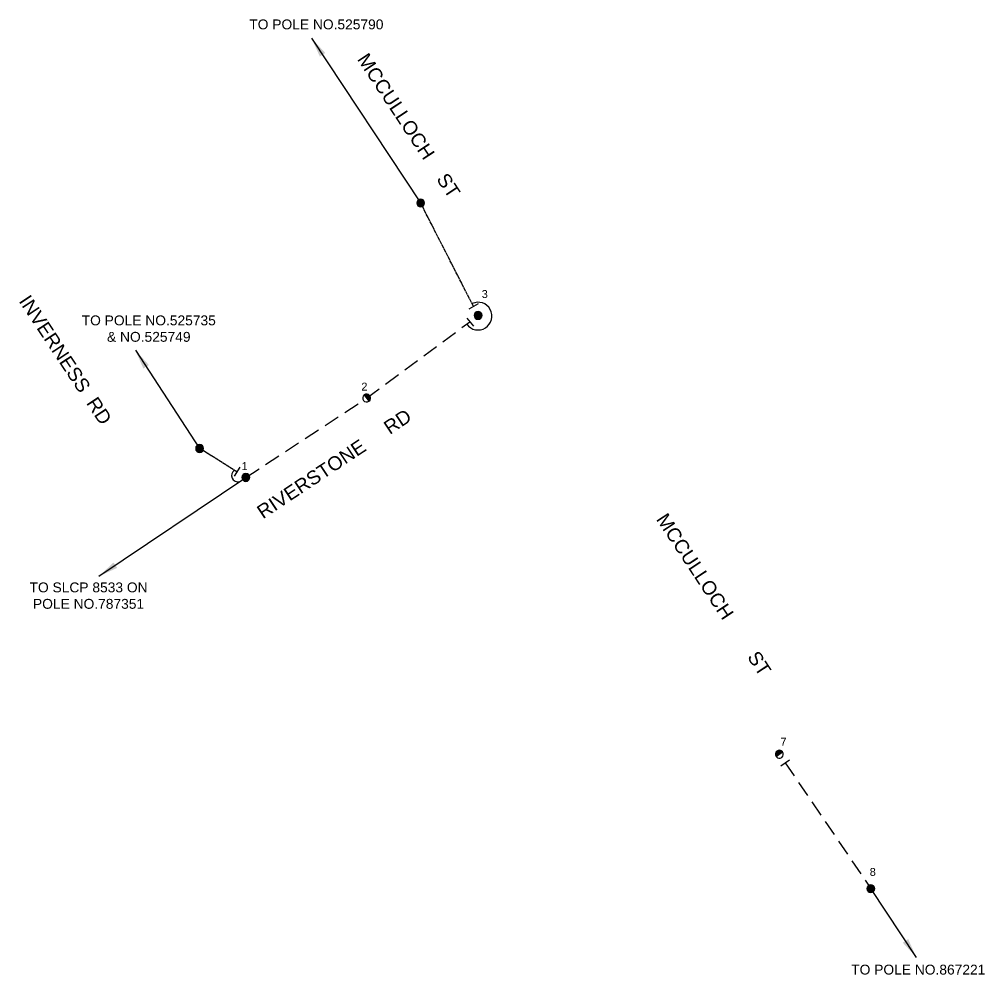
# Model space of a CAD drawing. Header units: metres. Extents: x 302064 to 305578, y 6265466 to 6271990.
# Drawn here: x 303014.3 to 303258.8, y 6266994.5 to 6267236.5 of the extents above; entities that cross this region are included whole.
import ezdxf
from ezdxf.enums import TextEntityAlignment as Align

# ---------------------------------------------------------------- set-up
doc = ezdxf.new("R2010")
doc.units = ezdxf.units.M
doc.linetypes.add('Cable Exist OH', pattern=[1, 1, 0])
doc.linetypes.add('Cable New OH', pattern=[6, 4, -2])
doc.layers.get('0').update_dxf_attribs({"color": 6})
doc.layers.add('_User Miscellaneous1', color=7, linetype='Continuous')
doc.styles.add('ARIAL', font='arial.ttf', dxfattribs={"height": 2})
doc.styles.add('POLE_LABEL', font='arial.ttf')
doc.styles.get("Standard").update_dxf_attribs({"font": 'arial.ttf'})
doc.dimstyles.new('GISCAD Dim Style', dxfattribs={"dimtxt": 2.5, "dimasz": 3, "dimexe": 1.25, "dimexo": 0.625, "dimtad": 1, "dimtoh": 1, "dimdec": 1, "dimtxsty": 'ARIAL', "dimcen": 2.5, "dimadec": 0, "dimazin": 0, "dimtfac": 1, "dimtdec": 1, "dimtmove": 0, "dimatfit": 3, "dimfxl": 1.25, "dimarcsym": 0})

# ---------------------------------------------------------------- blocks, each defined once
blk = doc.blocks.new('POLE_EXT')
blk.add_hatch(color=256).paths.add_polyline_path([(-1, 0, 1), (1, 0, 1)])
blk.add_lwpolyline([(-1, 0, 1), (1, 0, 1)], format="xyb", close=True)
for tag, height, flags, p in [('pNumber', 2.5, 8, (-17.84, 2.07)), ('OWNED_BY', 0.2, 9, (1.35, -0.4)), ('SPECIAL_USE', 0.2, 9, (1.35, -0.8)), ('STATE', 0.2, 9, (1.35, -1)), ('cLV', 0.2, 9, (1.35, -1.4)), ('hDepth', 0.2, 9, (1.35, -1.6)), ('hDia', 0.2, 9, (1.35, -1.8)), ('cHV', 0.2, 9, (1.35, -2)), ('PARENT', 0.2, 9, (1.35, -0.6)), ('USAGE', 0.2, 9, (1.35, -1.2)), ('LBRACKET', 0.2, 9, (1.35, -2.2)), ('LExisting', 0.2, 9, (1.35, -2.4)), ('cLinedev', 0.2, 9, (1.35, -3.4)), ('pExisting', 0.2, 9, (1.35, -3.8)), ('pFooting', 0.2, 9, (1.35, -4.4)), ('pNew', 0.2, 9, (1.35, -4.6)), ('pRelocate', 0.2, 9, (1.35, -5)), ('LANTNUMBER', 0.2, 9, (1.35, -2.6)), ('LOther', 0.2, 9, (1.35, -2.8)), ('LRemove', 0.2, 9, (1.35, -3)), ('LEGEND', 0.2, 9, (1.35, -3.2)), ('LOCATION', 0.2, 9, (1.35, -3.6)), ('PFNUMBER', 0.2, 9, (1.35, -4)), ('NEWPFNUMBER', 0.2, 9, (1.35, -4.2)), ('pRemove', 0.2, 9, (1.35, -5.2)), ('pReplace', 0.2, 9, (1.35, -5.4)), ('pStay', 0.2, 9, (1.35, -5.6)), ('pType', 0.2, 9, (1.35, -5.8)), ('cspan', 0.2, 9, (1.35, -6)), ('STREETNAME', 0.2, 9, (1.35, -6.2)), ('SUBURB', 0.2, 9, (1.35, -6.4)), ('OPERATED_BY', 0.2, 9, (1.36, -7.01)), ('NOTES', 0.2, 9, (1.35, -6.6)), ('MAINTAINED_BY', 0.2, 9, (1.36, -6.81))]:
    blk.add_attdef(tag, text='', height=height, dxfattribs=dict(flags=flags)).set_placement(p, align=Align.MIDDLE_LEFT)
at = {"style": 'POLE_LABEL'}
for tag, height, flags, p in [('ASSET_NUM', 2.5, 8, (2, 2)), ('STRUCTURE_PLANT_NUMBER', 0.2, 9, (1.35, 0.03)), ('STREET_CODE', 0.2, 9, (1.35, -0.2))]:
    blk.add_attdef(tag, text='', height=height, dxfattribs=dict(at, flags=flags)).set_placement(p, align=Align.MIDDLE_LEFT)
at = {"flags": 1}
blk.add_attdef('Z', (1.35, -7.33), '', height=0.2, dxfattribs=at)
blk = doc.blocks.new('POLE_REPLACE_NEW')
for tag, flags, p in [('LANTNUMBER', 9, (1.5, -2.4)), ('cLinedev', 9, (1.5, -3.2)), ('LOther', 9, (1.5, -2.6)), ('LRemove', 9, (1.5, -2.8)), ('LEGEND', 9, (1.5, -3)), ('pExisting', 9, (1.5, -3.4)), ('PFNUMBER', 9, (1.5, -3.6)), ('NEWPFNUMBER', 9, (1.5, -3.8)), ('pFooting', 9, (1.5, -4)), ('pNew', 9, (1.5, -4.2)), ('pNumber', 9, (1.5, -4.4)), ('pRelocate', 9, (1.5, -4.6)), ('pRemove', 9, (1.5, -4.8)), ('pReplace', 9, (1.5, -5)), ('cspan', 9, (1.5, -5.6)), ('SUBURB', 9, (1.5, -5.8)), ('STREETNAME', 9, (1.5, -6)), ('OPERATED_BY', 9, (1.5, -6.6)), ('Z', 1, (1.5, -7)), ('pStay', 9, (1.5, -5.2)), ('pType', 9, (1.5, -5.4)), ('LOCATION', 9, (1.5, -6.2)), ('NOTES', 9, (1.5, -6.4)), ('MAINTAINED_BY', 9, (1.5, -6.8))]:
    blk.add_attdef(tag, text='', height=0.2, dxfattribs=dict(flags=flags)).set_placement(p, align=Align.MIDDLE_LEFT)
blk.add_wipeout([(0, 1), (-0.13, 0.99), (-0.25, 0.97), (-0.37, 0.93), (-0.48, 0.88), (-0.59, 0.81), (-0.68, 0.73), (-0.77, 0.64), (-0.84, 0.54), (-0.9, 0.43), (-0.95, 0.31), (-0.98, 0.19), (-1, 0.06), (-1, -0.06), (-0.98, -0.19), (-0.95, -0.31), (-0.9, -0.43), (-0.84, -0.54), (-0.77, -0.64), (-0.68, -0.73), (-0.59, -0.81), (-0.48, -0.88), (-0.37, -0.93), (-0.25, -0.97), (-0.13, -0.99), (0, -1), (0.13, -0.99), (0.25, -0.97), (0.37, -0.93), (0.48, -0.88), (0.59, -0.81), (0.68, -0.73), (0.77, -0.64), (0.84, -0.54), (0.9, -0.43), (0.95, -0.31), (0.98, -0.19), (1, -0.06), (1, 0.06), (0.98, 0.19), (0.95, 0.31), (0.9, 0.43), (0.84, 0.54), (0.77, 0.64), (0.68, 0.73), (0.59, 0.81), (0.48, 0.88), (0.37, 0.93), (0.25, 0.97), (0.13, 0.99)])
h = blk.add_hatch(color=256)
edge = h.paths.add_edge_path()
edge.add_arc((0, 0), 1, 270, 450)
edge.add_line((0, 1), (0, -1))
blk.add_lwpolyline([(0, 1), (0, -1)])
at = {"lineweight": -3}
blk.add_arc((0, 0), 1, 90, 270, dxfattribs=at)
blk.add_arc((0, 0), 1, 270, 90)
for tag, height, flags, p in [('ASSET_NUM', 2.5, 8, (2, 2)), ('STREET_CODE', 0.2, 9, (1.5, 0)), ('OWNED_BY', 0.2, 9, (1.5, -0.2)), ('SPECIAL_USE', 0.2, 9, (1.5, -0.6)), ('STATE', 0.2, 9, (1.5, -0.8)), ('cLV', 0.2, 9, (1.5, -1.2)), ('cHV', 0.2, 9, (1.5, -1.8)), ('PARENT', 0.2, 9, (1.5, -0.4)), ('USAGE', 0.2, 9, (1.5, -1)), ('hDepth', 0.2, 9, (1.5, -1.4)), ('hDia', 0.2, 9, (1.5, -1.6)), ('LBRACKET', 0.2, 9, (1.5, -2)), ('LExisting', 0.2, 9, (1.5, -2.2))]:
    blk.add_attdef(tag, text='', height=height, dxfattribs=dict(flags=flags)).set_placement(p, align=Align.MIDDLE_LEFT)
at = {"style": 'POLE_LABEL', "flags": 9}
blk.add_attdef('STRUCTURE_PLANT_NUMBER', text='', height=0.2, dxfattribs=at).set_placement((1.5, 0.24), align=Align.MIDDLE_LEFT)

msp = doc.modelspace()

# ---------------------------------------------------------------- linework, layer by layer
at = {"layer": '_User Miscellaneous1', "linetype": 'Cable Exist OH', "lineweight": 25}
for points in [[(303129.338, 6267163.722), (303115.949, 6267189.944)], [(303069.434, 6267121.858), (303059.975, 6267127.758)]]:
    msp.add_lwpolyline(points, dxfattribs=at)
at = {"layer": '_User Miscellaneous1', "lineweight": 25}
for points in [[(303127.648, 6267159.22, 2.1247921), (303128.996, 6267164.453)], [(303068.828, 6267122.236, 0.8458189), (303070.028, 6267119.31)]]:
    msp.add_lwpolyline(points, format="xyb", dxfattribs=at)
at = {"layer": '_User Miscellaneous1', "lineweight": 25, "flags": 128}
for points in [[(303130.482, 6267164.357), (303128.131, 6267163.053)], [(303127.636, 6267160.805), (303129.316, 6267158.706)], [(303070.121, 6267123.014), (303068.747, 6267120.703)]]:
    msp.add_lwpolyline(points, dxfattribs=at)
at = {"layer": '_User Miscellaneous1', "linetype": 'Cable New OH', "lineweight": 25}
for points in [[(303102.258, 6267140.523), (303128.398, 6267159.853)], [(303071.677, 6267120.419), (303101.422, 6267139.973)], [(303208.288, 6267048.139), (303229.942, 6267016.304)]]:
    msp.add_lwpolyline(points, dxfattribs=at)

# ---------------------------------------------------------------- block references
at = {"layer": '_User Miscellaneous1', "lineweight": 25}
for p in [(303115.949, 6267189.944), (303130.485, 6267161.473), (303059.975, 6267127.758), (303071.677, 6267120.419), (303229.943, 6267016.262)]:
    msp.add_blockref('POLE_EXT', p, dxfattribs=at)

# ---------------------------------------------------------------- texts
for s, rotation, p in [('MCCULLOCH    ST', 303.46246, (303099.743, 6267226.363)), ('INVERNESS  RD', 303.46246, (303014.063, 6267165.109)), ('RIVERSTONE     RD', 33.63309, (303076.007, 6267109.797)), ('MCCULLOCH        ST', 303.46246, (303175.463, 6267109.836))]:
    msp.add_text(s, height=3.5, rotation=rotation, dxfattribs=at).set_placement(p)
at = {"layer": '_User Miscellaneous1', "lineweight": 25, "char_height": 2.5, "attachment_point": 2, "style": 'ARIAL'}
for s, width, insert in [('TO POLE NO.525790', 40.04248, (303089.543, 6267236.433)), ('TO POLE NO.525735 & NO.525749', 35.68321, (303047.097, 6267161.453)), ('TO SLCP 8533 ON POLE NO.787351', 34.49244, (303031.85, 6267093.819)), ('TO POLE NO.867221', 40.04248, (303241.973, 6266996.999))]:
    msp.add_mtext_dynamic_manual_height_columns(s, width=width, gutter_width=17.5, heights=[10.798], dxfattribs=dict(at, insert=insert))
at = {"layer": '_User Miscellaneous1', "lineweight": 25, "char_height": 2, "width": 4.42822, "attachment_point": 1}
for s, insert in [('\\pi1.5593;3', (303129.853, 6267167.876)), ('\\pi1.5518;2', (303099.381, 6267144.435)), ('\\pi1.8458;1', (303068.751, 6267124.299)), ('\\pi1.5668;7', (303205.498, 6267054.499)), ('\\pi1.5552;8', (303228.115, 6267021.498))]:
    msp.add_mtext(s, dxfattribs=dict(at, insert=insert))

# ---------------------------------------------------------------- leaders
at = {"layer": '_User Miscellaneous1', "lineweight": 25}
for points in [[(303088.338, 6267231.668), (303115.949, 6267189.944)], [(303043.699, 6267152.631), (303059.975, 6267127.758)], [(303034.48, 6267095.397), (303071.677, 6267120.419)], [(303241.483, 6266998.855), (303229.942, 6267016.304)]]:
    msp.add_leader(points, dimstyle='GISCAD Dim Style', override={"dimasz": 5, "dimgap": 0.625, "dimtad": 0, "dimfxl": 0.18}, dxfattribs=at)

# ---------------------------------------------------------------- next in the draw order: block references
for p, rotation in [((303102.258, 6267140.523), 37.58444458267455), ((303206.768, 6267050.308), 127.5844445826745)]:
    msp.add_blockref('POLE_REPLACE_NEW', p, dxfattribs=dict(at, rotation=rotation))

# ---------------------------------------------------------------- next in the draw order: linework, layer by layer
at = {"layer": '_User Miscellaneous1', "lineweight": 25, "flags": 128}
msp.add_lwpolyline([(303207.138, 6267047.334), (303209.339, 6267048.876)], dxfattribs=at)

doc.saveas('drawing.dxf')
